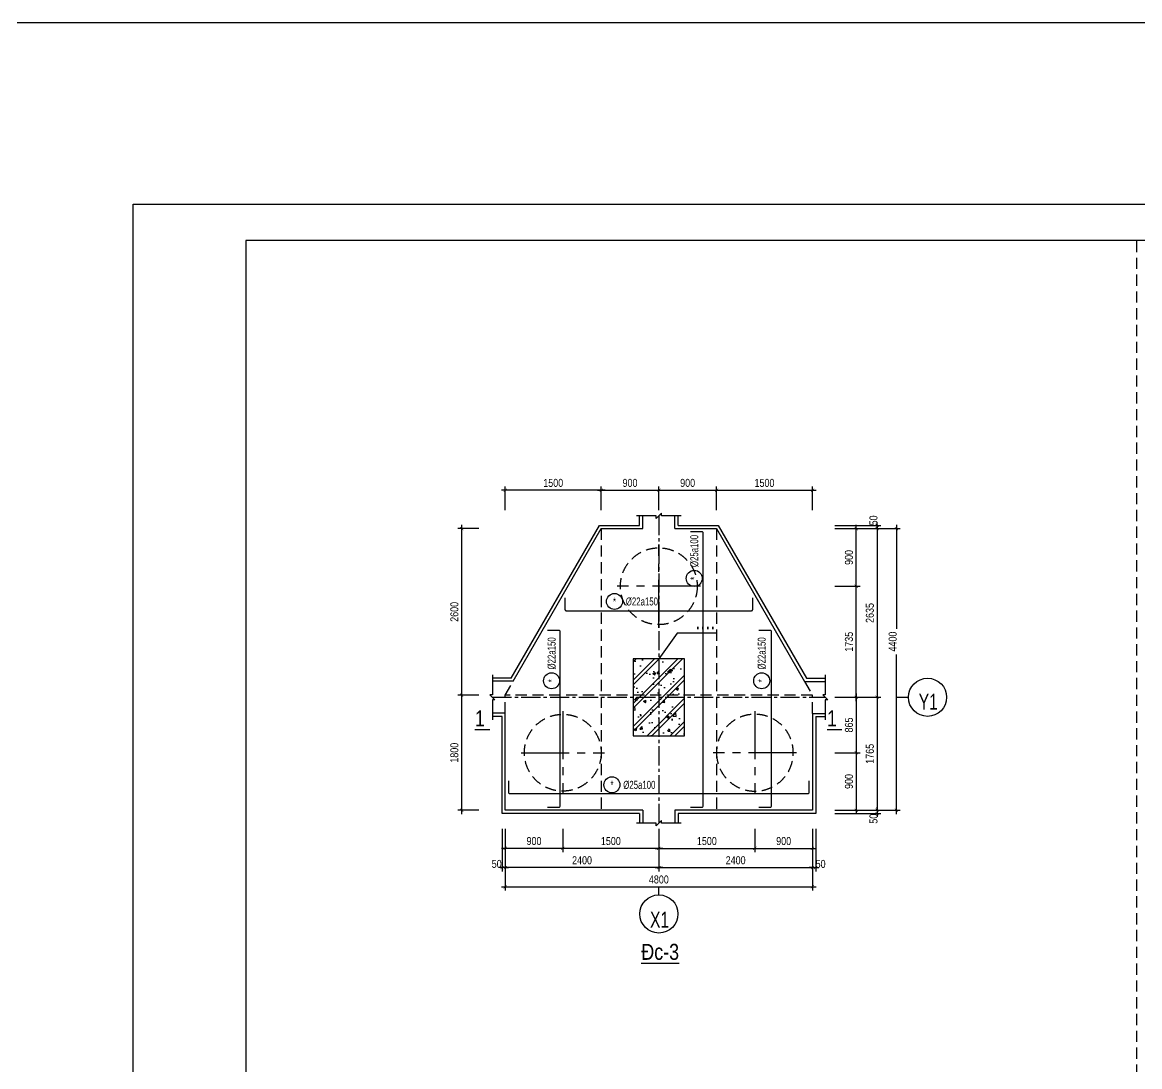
# Model space of a CAD drawing. Extents: x 71 to 2424299, y -14 to 1061502.
# Drawn here: x 1152095 to 1160822, y 494643 to 502800 of the extents above; entities that cross this region are included whole.
import ezdxf
from ezdxf.enums import TextEntityAlignment as Align

# ---------------------------------------------------------------- set-up
doc = ezdxf.new("R2010")
doc.units = 0
doc.header["$LTSCALE"] = 1000
doc.header["$MEASUREMENT"] = 0
doc.header["$PDMODE"] = 3
doc.linetypes.add('CENTER2', pattern=[1.125, 0.75, -0.125, 0.125, -0.125])
doc.linetypes.add('HIDDEN', pattern=[0.375, 0.25, -0.125])
doc.layers.get('0').update_dxf_attribs({"linetype": 'CONTINUOUS'})
doc.layers.get('Defpoints').update_dxf_attribs({"linetype": 'CONTINUOUS'})
for name, color, linetype in [('CDC.01.AXIS', 160, 'CENTER2'), ('CDC.02.DIM', 1, 'CONTINUOUS'), ('CDC.03.BORDER', 3, 'CONTINUOUS'), ('CDC.04.HIDDEN', 8, 'HIDDEN'), ('CDC.05.STEEL', 4, 'CONTINUOUS'), ('CDC.06.TEXT', 2, 'CONTINUOUS'), ('CDC.09.COLUMN', 4, 'CONTINUOUS'), ('CDC.10.HATCH', 9, 'CONTINUOUS'), ('CDC.11.NOTE', 8, 'CONTINUOUS'), ('CDC.12.PILE', 7, 'CONTINUOUS'), ('CDC.14.STEELNUM', 9, 'CONTINUOUS'), ('KCS_CHI', 1, 'CONTINUOUS')]:
    doc.layers.add(name, color=color, linetype=linetype)
doc.styles.add('ARIAL', font='arial.ttf', dxfattribs={"width": 0.8})
doc.dimstyles.new('50', dxfattribs={"dimscale": 25, "dimtxt": 2.5, "dimasz": 1, "dimexe": 1.2, "dimexo": 0, "dimgap": 1, "dimtad": 1, "dimdec": 0, "dimlfac": 2, "dimdsep": 46, "dimtxsty": 'ARIAL', "dimblk": 'ARCHTICK', "dimcen": 1, "dimdle": 1.2, "dimclrd": 1, "dimclre": 1, "dimclrt": 2, "dimadec": 0, "dimazin": 0, "dimtfac": 0.00072, "dimtdec": 0, "dimtix": 1, "dimtmove": 2, "dimatfit": 3, "dimfxl": 1, "dimtolj": 1, "dimarcsym": 0})

# ---------------------------------------------------------------- blocks, each defined once
blk = doc.blocks.new('_ArchTick')
at = {"color": 0, "linetype": 'ByBlock', "const_width": 0.15}
blk.add_lwpolyline([(-0.5, -0.5), (0.5, 0.5)], dxfattribs=at)
blk = doc.blocks.new('*D1872')
at = {"layer": 'CDC.02.DIM', "color": 1, "lineweight": -2, "transparency": 16777216}
for p, q in [((1155866.3, 496500, 0), (1155866.3, 496168.2, 0)), ((1157066.3, 496500, 0), (1157066.3, 496168.2, 0)), ((1157096.3, 496198.2, 0), (1155836.3, 496198.2, 0))]:
    blk.add_line(p, q, dxfattribs=at)
at = {"layer": 'Defpoints', "color": 0, "transparency": 16777216}
for p in [(1155866.3, 496500, 0), (1157066.3, 496500, 0), (1155866.3, 496198.2, 0)]:
    blk.add_point(p, dxfattribs=at)
at = {"layer": 'CDC.02.DIM', "color": 1, "lineweight": -2, "transparency": 16777216, "xscale": 25, "yscale": 25, "zscale": 25, "rotation": 180}
blk.add_blockref('_ArchTick', (1155866.3, 496198.2, 0), dxfattribs=at)
at = {"layer": 'CDC.02.DIM', "color": 1, "lineweight": -2, "transparency": 16777216, "xscale": 25, "yscale": 25, "zscale": 25}
blk.add_blockref('_ArchTick', (1157066.3, 496198.2, 0), dxfattribs=at)
at = {"layer": 'CDC.02.DIM', "color": 2, "transparency": 16777216, "insert": (1156466.3, 496255.1, 0), "char_height": 62.5, "attachment_point": 5, "style": 'ARIAL'}
blk.add_mtext('\\A1;2400', dxfattribs=at)
blk = doc.blocks.new('*D1873')
at = {"layer": 'CDC.02.DIM', "color": 1, "lineweight": -2, "transparency": 16777216}
for p, q in [((1155841.3, 496500, 0), (1155841.3, 496168.2, 0)), ((1155866.3, 496500, 0), (1155866.3, 496168.2, 0)), ((1155841.3, 496198.2, 0), (1155816.3, 496198.2, 0)), ((1155866.3, 496198.2, 0), (1155841.3, 496198.2, 0)), ((1155866.3, 496198.2, 0), (1155891.3, 496198.2, 0))]:
    blk.add_line(p, q, dxfattribs=at)
at = {"layer": 'Defpoints', "color": 0, "transparency": 16777216}
for p in [(1155841.3, 496500, 0), (1155866.3, 496500, 0), (1155841.3, 496198.2, 0)]:
    blk.add_point(p, dxfattribs=at)
at = {"layer": 'CDC.02.DIM', "color": 1, "lineweight": -2, "transparency": 16777216, "xscale": 25, "yscale": 25, "zscale": 25}
blk.add_blockref('_ArchTick', (1155841.3, 496198.2, 0), dxfattribs=at)
at = {"layer": 'CDC.02.DIM', "color": 1, "lineweight": -2, "transparency": 16777216, "xscale": 25, "yscale": 25, "zscale": 25, "rotation": 180}
blk.add_blockref('_ArchTick', (1155866.3, 496198.2, 0), dxfattribs=at)
at = {"layer": 'CDC.02.DIM', "color": 2, "transparency": 16777216, "insert": (1155800, 496226.6, 0), "char_height": 62.5, "attachment_point": 5, "style": 'ARIAL'}
blk.add_mtext('\\A1;50', dxfattribs=at)
blk = doc.blocks.new('*D1874')
at = {"layer": 'CDC.02.DIM', "color": 1, "lineweight": -2, "transparency": 16777216}
for p, q in [((1157066.3, 496500, 0), (1157066.3, 496168.2, 0)), ((1158266.3, 496500, 0), (1158266.3, 496168.2, 0)), ((1157036.3, 496198.2, 0), (1158296.3, 496198.2, 0))]:
    blk.add_line(p, q, dxfattribs=at)
at = {"layer": 'Defpoints', "color": 0, "transparency": 16777216}
for p in [(1157066.3, 496500, 0), (1158266.3, 496500, 0), (1158266.3, 496198.2, 0)]:
    blk.add_point(p, dxfattribs=at)
at = {"layer": 'CDC.02.DIM', "color": 1, "lineweight": -2, "transparency": 16777216, "xscale": 25, "yscale": 25, "zscale": 25, "rotation": 180}
blk.add_blockref('_ArchTick', (1157066.3, 496198.2, 0), dxfattribs=at)
at = {"layer": 'CDC.02.DIM', "color": 1, "lineweight": -2, "transparency": 16777216, "xscale": 25, "yscale": 25, "zscale": 25}
blk.add_blockref('_ArchTick', (1158266.3, 496198.2, 0), dxfattribs=at)
at = {"layer": 'CDC.02.DIM', "color": 2, "transparency": 16777216, "insert": (1157666.3, 496255.1, 0), "char_height": 62.5, "attachment_point": 5, "style": 'ARIAL'}
blk.add_mtext('\\A1;2400', dxfattribs=at)
blk = doc.blocks.new('*D1875')
at = {"layer": 'CDC.02.DIM', "color": 1, "lineweight": -2, "transparency": 16777216}
for p, q in [((1158266.3, 496500, 0), (1158266.3, 496168.2, 0)), ((1158291.3, 496500, 0), (1158291.3, 496168.2, 0)), ((1158266.3, 496198.2, 0), (1158241.3, 496198.2, 0)), ((1158266.3, 496198.2, 0), (1158291.3, 496198.2, 0)), ((1158291.3, 496198.2, 0), (1158316.3, 496198.2, 0))]:
    blk.add_line(p, q, dxfattribs=at)
at = {"layer": 'Defpoints', "color": 0, "transparency": 16777216}
for p in [(1158266.3, 496500, 0), (1158291.3, 496500, 0), (1158291.3, 496198.2, 0)]:
    blk.add_point(p, dxfattribs=at)
at = {"layer": 'CDC.02.DIM', "color": 1, "lineweight": -2, "transparency": 16777216, "xscale": 25, "yscale": 25, "zscale": 25}
blk.add_blockref('_ArchTick', (1158266.3, 496198.2, 0), dxfattribs=at)
at = {"layer": 'CDC.02.DIM', "color": 1, "lineweight": -2, "transparency": 16777216, "xscale": 25, "yscale": 25, "zscale": 25, "rotation": 180}
blk.add_blockref('_ArchTick', (1158291.3, 496198.2, 0), dxfattribs=at)
at = {"layer": 'CDC.02.DIM', "color": 2, "transparency": 16777216, "insert": (1158330, 496226.6, 0), "char_height": 62.5, "attachment_point": 5, "style": 'ARIAL'}
blk.add_mtext('\\A1;50', dxfattribs=at)
blk = doc.blocks.new('*D1876')
at = {"layer": 'CDC.02.DIM', "color": 1, "lineweight": -2, "transparency": 16777216}
for p, q in [((1155866.3, 496500, 0), (1155866.3, 496018.2, 0)), ((1158266.3, 496500, 0), (1158266.3, 496018.2, 0)), ((1155836.3, 496048.2, 0), (1158296.3, 496048.2, 0))]:
    blk.add_line(p, q, dxfattribs=at)
at = {"layer": 'Defpoints', "color": 0, "transparency": 16777216}
for p in [(1155866.3, 496500, 0), (1158266.3, 496500, 0), (1158266.3, 496048.2, 0)]:
    blk.add_point(p, dxfattribs=at)
at = {"layer": 'CDC.02.DIM', "color": 1, "lineweight": -2, "transparency": 16777216, "xscale": 25, "yscale": 25, "zscale": 25, "rotation": 180}
blk.add_blockref('_ArchTick', (1155866.3, 496048.2, 0), dxfattribs=at)
at = {"layer": 'CDC.02.DIM', "color": 1, "lineweight": -2, "transparency": 16777216, "xscale": 25, "yscale": 25, "zscale": 25}
blk.add_blockref('_ArchTick', (1158266.3, 496048.2, 0), dxfattribs=at)
at = {"layer": 'CDC.02.DIM', "color": 2, "transparency": 16777216, "insert": (1157066.3, 496105.1, 0), "char_height": 62.5, "attachment_point": 5, "style": 'ARIAL'}
blk.add_mtext('\\A1;4800', dxfattribs=at)
blk = doc.blocks.new('*D1877')
at = {"layer": 'CDC.02.DIM', "color": 1, "lineweight": -2, "transparency": 16777216}
for p, q in [((1156316.3, 496500), (1156316.3, 496318.2)), ((1157066.3, 496500), (1157066.3, 496318.2)), ((1157096.3, 496348.2), (1156286.3, 496348.2))]:
    blk.add_line(p, q, dxfattribs=at)
at = {"layer": 'Defpoints', "color": 0, "transparency": 16777216}
for p in [(1156316.3, 496500), (1157066.3, 496500), (1156316.3, 496348.2)]:
    blk.add_point(p, dxfattribs=at)
at = {"layer": 'CDC.02.DIM', "color": 1, "lineweight": -2, "transparency": 16777216, "xscale": 25, "yscale": 25, "zscale": 25, "rotation": 180}
blk.add_blockref('_ArchTick', (1156316.3, 496348.2), dxfattribs=at)
at = {"layer": 'CDC.02.DIM', "color": 1, "lineweight": -2, "transparency": 16777216, "xscale": 25, "yscale": 25, "zscale": 25}
blk.add_blockref('_ArchTick', (1157066.3, 496348.2), dxfattribs=at)
at = {"layer": 'CDC.02.DIM', "color": 2, "transparency": 16777216, "insert": (1156691.3, 496405.1), "char_height": 62.5, "attachment_point": 5, "style": 'ARIAL'}
blk.add_mtext('\\A1;1500', dxfattribs=at)
blk = doc.blocks.new('*D1878')
at = {"layer": 'CDC.02.DIM', "color": 1, "lineweight": -2, "transparency": 16777216}
for p, q in [((1157066.3, 496500), (1157066.3, 496318.2)), ((1157816.3, 496500), (1157816.3, 496318.2)), ((1157036.3, 496348.2), (1157846.3, 496348.2))]:
    blk.add_line(p, q, dxfattribs=at)
at = {"layer": 'Defpoints', "color": 0, "transparency": 16777216}
for p in [(1157066.3, 496500), (1157816.3, 496500), (1157816.3, 496348.2)]:
    blk.add_point(p, dxfattribs=at)
at = {"layer": 'CDC.02.DIM', "color": 1, "lineweight": -2, "transparency": 16777216, "xscale": 25, "yscale": 25, "zscale": 25, "rotation": 180}
blk.add_blockref('_ArchTick', (1157066.3, 496348.2), dxfattribs=at)
at = {"layer": 'CDC.02.DIM', "color": 1, "lineweight": -2, "transparency": 16777216, "xscale": 25, "yscale": 25, "zscale": 25}
blk.add_blockref('_ArchTick', (1157816.3, 496348.2), dxfattribs=at)
at = {"layer": 'CDC.02.DIM', "color": 2, "transparency": 16777216, "insert": (1157441.3, 496405.1), "char_height": 62.5, "attachment_point": 5, "style": 'ARIAL'}
blk.add_mtext('\\A1;1500', dxfattribs=at)
blk = doc.blocks.new('*D1879')
at = {"layer": 'CDC.02.DIM', "color": 1, "lineweight": -2, "transparency": 16777216}
for p, q in [((1158440, 498845.6), (1158801.5, 498845.6)), ((1158771.5, 498875.6), (1158771.5, 497498.3)), ((1158440, 497528.3), (1158801.5, 497528.3))]:
    blk.add_line(p, q, dxfattribs=at)
at = {"layer": 'Defpoints', "color": 0, "transparency": 16777216}
for p in [(1158440, 498845.6), (1158440, 497528.3), (1158771.5, 497528.3)]:
    blk.add_point(p, dxfattribs=at)
at = {"layer": 'CDC.02.DIM', "color": 1, "lineweight": -2, "transparency": 16777216, "xscale": 25, "yscale": 25, "zscale": 25}
for p, rotation in [((1158771.5, 498845.6), 90), ((1158771.5, 497528.3), 270)]:
    blk.add_blockref('_ArchTick', p, dxfattribs=dict(at, rotation=rotation))
at = {"layer": 'CDC.02.DIM', "color": 2, "transparency": 16777216, "insert": (1158714.6, 498186.9), "char_height": 62.5, "attachment_point": 5, "rotation": 90, "style": 'ARIAL'}
blk.add_mtext('\\A1;2635', dxfattribs=at)
blk = doc.blocks.new('*D1880')
at = {"layer": 'CDC.02.DIM', "color": 1, "lineweight": -2, "transparency": 16777216}
for p, q in [((1158771.5, 497558.3), (1158771.5, 496615.6)), ((1158440, 497528.3), (1158801.5, 497528.3)), ((1158440, 496645.6), (1158801.5, 496645.6))]:
    blk.add_line(p, q, dxfattribs=at)
at = {"layer": 'Defpoints', "color": 0, "transparency": 16777216}
for p in [(1158440, 497528.3), (1158440, 496645.6), (1158771.5, 496645.6)]:
    blk.add_point(p, dxfattribs=at)
at = {"layer": 'CDC.02.DIM', "color": 1, "lineweight": -2, "transparency": 16777216, "xscale": 25, "yscale": 25, "zscale": 25}
for p, rotation in [((1158771.5, 497528.3), 90), ((1158771.5, 496645.6), 270)]:
    blk.add_blockref('_ArchTick', p, dxfattribs=dict(at, rotation=rotation))
at = {"layer": 'CDC.02.DIM', "color": 2, "transparency": 16777216, "insert": (1158714.6, 497086.9), "char_height": 62.5, "attachment_point": 5, "rotation": 90, "style": 'ARIAL'}
blk.add_mtext('\\A1;1765', dxfattribs=at)
blk = doc.blocks.new('*D1881')
at = {"layer": 'CDC.02.DIM', "color": 1, "lineweight": -2, "transparency": 16777216}
for p, q in [((1158440, 498845.6), (1158951.5, 498845.6)), ((1158921.5, 498875.6), (1158921.5, 498064)), ((1158921.5, 496615.6), (1158921.5, 497862.8)), ((1158440, 496645.6), (1158951.5, 496645.6))]:
    blk.add_line(p, q, dxfattribs=at)
at = {"layer": 'Defpoints', "color": 0, "transparency": 16777216}
for p in [(1158440, 498845.6), (1158440, 496645.6), (1158921.5, 496645.6)]:
    blk.add_point(p, dxfattribs=at)
at = {"layer": 'CDC.02.DIM', "color": 1, "lineweight": -2, "transparency": 16777216, "xscale": 25, "yscale": 25, "zscale": 25}
for p, rotation in [((1158921.5, 498845.6), 90), ((1158921.5, 496645.6), 270)]:
    blk.add_blockref('_ArchTick', p, dxfattribs=dict(at, rotation=rotation))
at = {"layer": 'CDC.02.DIM', "color": 2, "transparency": 16777216, "insert": (1158893, 497963.4), "char_height": 62.5, "attachment_point": 5, "rotation": 90, "style": 'ARIAL'}
blk.add_mtext('\\A1;4400', dxfattribs=at)
blk = doc.blocks.new('*D1882')
at = {"layer": 'CDC.02.DIM', "color": 1, "lineweight": -2, "transparency": 16777216}
for p, q in [((1158440, 498870.6), (1158801.5, 498870.6)), ((1158440, 498845.6), (1158801.5, 498845.6)), ((1158771.5, 498870.6), (1158771.5, 498895.6)), ((1158771.5, 498845.6), (1158771.5, 498870.6)), ((1158771.5, 498845.6), (1158771.5, 498820.6))]:
    blk.add_line(p, q, dxfattribs=at)
at = {"layer": 'Defpoints', "color": 0, "transparency": 16777216}
for p in [(1158440, 498870.6), (1158440, 498845.6), (1158771.5, 498870.6)]:
    blk.add_point(p, dxfattribs=at)
at = {"layer": 'CDC.02.DIM', "color": 1, "lineweight": -2, "transparency": 16777216, "xscale": 25, "yscale": 25, "zscale": 25}
for p, rotation in [((1158771.5, 498870.6), 270), ((1158771.5, 498845.6), 90)]:
    blk.add_blockref('_ArchTick', p, dxfattribs=dict(at, rotation=rotation))
at = {"layer": 'CDC.02.DIM', "color": 2, "transparency": 16777216, "insert": (1158743, 498910), "char_height": 62.5, "attachment_point": 5, "rotation": 90, "style": 'ARIAL'}
blk.add_mtext('\\A1;50', dxfattribs=at)
blk = doc.blocks.new('*D1883')
at = {"layer": 'CDC.02.DIM', "color": 1, "lineweight": -2, "transparency": 16777216}
for p, q in [((1158771.5, 496645.6), (1158771.5, 496670.6)), ((1158440, 496645.6), (1158801.5, 496645.6)), ((1158440, 496620.6), (1158801.5, 496620.6)), ((1158771.5, 496645.6), (1158771.5, 496620.6)), ((1158771.5, 496620.6), (1158771.5, 496595.6))]:
    blk.add_line(p, q, dxfattribs=at)
at = {"layer": 'Defpoints', "color": 0, "transparency": 16777216}
for p in [(1158440, 496645.6), (1158440, 496620.6), (1158771.5, 496620.6)]:
    blk.add_point(p, dxfattribs=at)
at = {"layer": 'CDC.02.DIM', "color": 1, "lineweight": -2, "transparency": 16777216, "xscale": 25, "yscale": 25, "zscale": 25}
for p, rotation in [((1158771.5, 496645.6), 270), ((1158771.5, 496620.6), 90)]:
    blk.add_blockref('_ArchTick', p, dxfattribs=dict(at, rotation=rotation))
at = {"layer": 'CDC.02.DIM', "color": 2, "transparency": 16777216, "insert": (1158743, 496580), "char_height": 62.5, "attachment_point": 5, "rotation": 90, "style": 'ARIAL'}
blk.add_mtext('\\A1;50', dxfattribs=at)
blk = doc.blocks.new('*D1884')
at = {"layer": 'CDC.02.DIM', "color": 1, "lineweight": -2, "transparency": 16777216}
for p, q in [((1158608.2, 497498.3), (1158608.2, 498425.6)), ((1158440, 498395.6), (1158638.2, 498395.6)), ((1158440, 497528.3), (1158638.2, 497528.3))]:
    blk.add_line(p, q, dxfattribs=at)
at = {"layer": 'Defpoints', "color": 0, "transparency": 16777216}
for p in [(1158440, 498395.6), (1158608.2, 498395.6), (1158440, 497528.3)]:
    blk.add_point(p, dxfattribs=at)
at = {"layer": 'CDC.02.DIM', "color": 1, "lineweight": -2, "transparency": 16777216, "xscale": 25, "yscale": 25, "zscale": 25}
for p, rotation in [((1158608.2, 498395.6), 90), ((1158608.2, 497528.3), 270)]:
    blk.add_blockref('_ArchTick', p, dxfattribs=dict(at, rotation=rotation))
at = {"layer": 'CDC.02.DIM', "color": 2, "transparency": 16777216, "insert": (1158551.3, 497961.9), "char_height": 62.5, "attachment_point": 5, "rotation": 90, "style": 'ARIAL'}
blk.add_mtext('\\A1;1735', dxfattribs=at)
blk = doc.blocks.new('*D1885')
at = {"layer": 'CDC.02.DIM', "color": 1, "lineweight": -2, "transparency": 16777216}
for p, q in [((1158608.2, 497558.3), (1158608.2, 497065.6)), ((1158440, 497528.3), (1158638.2, 497528.3)), ((1158440, 497095.6), (1158638.2, 497095.6))]:
    blk.add_line(p, q, dxfattribs=at)
at = {"layer": 'Defpoints', "color": 0, "transparency": 16777216}
for p in [(1158440, 497528.3), (1158440, 497095.6), (1158608.2, 497095.6)]:
    blk.add_point(p, dxfattribs=at)
at = {"layer": 'CDC.02.DIM', "color": 1, "lineweight": -2, "transparency": 16777216, "xscale": 25, "yscale": 25, "zscale": 25}
for p, rotation in [((1158608.2, 497528.3), 90), ((1158608.2, 497095.6), 270)]:
    blk.add_blockref('_ArchTick', p, dxfattribs=dict(at, rotation=rotation))
at = {"layer": 'CDC.02.DIM', "color": 2, "transparency": 16777216, "insert": (1158551.3, 497311.9), "char_height": 62.5, "attachment_point": 5, "rotation": 90, "style": 'ARIAL'}
blk.add_mtext('\\A1;865', dxfattribs=at)
blk = doc.blocks.new('*D1886')
at = {"layer": 'CDC.02.DIM', "color": 1, "lineweight": -2, "transparency": 16777216}
for p, q in [((1156586.3, 499145.6), (1157096.3, 499145.6)), ((1156616.3, 498990), (1156616.3, 499175.6)), ((1157066.3, 498990), (1157066.3, 499175.6))]:
    blk.add_line(p, q, dxfattribs=at)
at = {"layer": 'Defpoints', "color": 0, "transparency": 16777216}
for p in [(1157066.3, 499145.6), (1156616.3, 498990), (1157066.3, 498990)]:
    blk.add_point(p, dxfattribs=at)
at = {"layer": 'CDC.02.DIM', "color": 1, "lineweight": -2, "transparency": 16777216, "xscale": 25, "yscale": 25, "zscale": 25, "rotation": 180}
blk.add_blockref('_ArchTick', (1156616.3, 499145.6), dxfattribs=at)
at = {"layer": 'CDC.02.DIM', "color": 1, "lineweight": -2, "transparency": 16777216, "xscale": 25, "yscale": 25, "zscale": 25}
blk.add_blockref('_ArchTick', (1157066.3, 499145.6), dxfattribs=at)
at = {"layer": 'CDC.02.DIM', "color": 2, "transparency": 16777216, "insert": (1156841.3, 499202.5), "char_height": 62.5, "attachment_point": 5, "style": 'ARIAL'}
blk.add_mtext('\\A1;900', dxfattribs=at)
blk = doc.blocks.new('*D1887')
at = {"layer": 'CDC.02.DIM', "color": 1, "lineweight": -2, "transparency": 16777216}
for p, q in [((1157036.3, 499145.6), (1157546.3, 499145.6)), ((1157066.3, 498990), (1157066.3, 499175.6)), ((1157516.3, 498990), (1157516.3, 499175.6))]:
    blk.add_line(p, q, dxfattribs=at)
at = {"layer": 'Defpoints', "color": 0, "transparency": 16777216}
for p in [(1157516.3, 499145.6), (1157066.3, 498990), (1157516.3, 498990)]:
    blk.add_point(p, dxfattribs=at)
at = {"layer": 'CDC.02.DIM', "color": 1, "lineweight": -2, "transparency": 16777216, "xscale": 25, "yscale": 25, "zscale": 25, "rotation": 180}
blk.add_blockref('_ArchTick', (1157066.3, 499145.6), dxfattribs=at)
at = {"layer": 'CDC.02.DIM', "color": 1, "lineweight": -2, "transparency": 16777216, "xscale": 25, "yscale": 25, "zscale": 25}
blk.add_blockref('_ArchTick', (1157516.3, 499145.6), dxfattribs=at)
at = {"layer": 'CDC.02.DIM', "color": 2, "transparency": 16777216, "insert": (1157291.3, 499202.5), "char_height": 62.5, "attachment_point": 5, "style": 'ARIAL'}
blk.add_mtext('\\A1;900', dxfattribs=at)
blk = doc.blocks.new('*D1888')
at = {"layer": 'CDC.02.DIM', "color": 1, "lineweight": -2, "transparency": 16777216}
for p, q in [((1156646.3, 499145.6), (1155836.3, 499145.6)), ((1155866.3, 498990), (1155866.3, 499175.6)), ((1156616.3, 498990), (1156616.3, 499175.6))]:
    blk.add_line(p, q, dxfattribs=at)
at = {"layer": 'Defpoints', "color": 0, "transparency": 16777216}
for p in [(1155866.3, 499145.6), (1155866.3, 498990), (1156616.3, 498990)]:
    blk.add_point(p, dxfattribs=at)
at = {"layer": 'CDC.02.DIM', "color": 1, "lineweight": -2, "transparency": 16777216, "xscale": 25, "yscale": 25, "zscale": 25, "rotation": 180}
blk.add_blockref('_ArchTick', (1155866.3, 499145.6), dxfattribs=at)
at = {"layer": 'CDC.02.DIM', "color": 1, "lineweight": -2, "transparency": 16777216, "xscale": 25, "yscale": 25, "zscale": 25}
blk.add_blockref('_ArchTick', (1156616.3, 499145.6), dxfattribs=at)
at = {"layer": 'CDC.02.DIM', "color": 2, "transparency": 16777216, "insert": (1156241.3, 499202.5), "char_height": 62.5, "attachment_point": 5, "style": 'ARIAL'}
blk.add_mtext('\\A1;1500', dxfattribs=at)
blk = doc.blocks.new('*D1889')
at = {"layer": 'CDC.02.DIM', "color": 1, "lineweight": -2, "transparency": 16777216}
for p, q in [((1157486.3, 499145.6), (1158296.3, 499145.6)), ((1157516.3, 498990), (1157516.3, 499175.6)), ((1158266.3, 498990), (1158266.3, 499175.6))]:
    blk.add_line(p, q, dxfattribs=at)
at = {"layer": 'Defpoints', "color": 0, "transparency": 16777216}
for p in [(1158266.3, 499145.6), (1157516.3, 498990), (1158266.3, 498990)]:
    blk.add_point(p, dxfattribs=at)
at = {"layer": 'CDC.02.DIM', "color": 1, "lineweight": -2, "transparency": 16777216, "xscale": 25, "yscale": 25, "zscale": 25, "rotation": 180}
blk.add_blockref('_ArchTick', (1157516.3, 499145.6), dxfattribs=at)
at = {"layer": 'CDC.02.DIM', "color": 1, "lineweight": -2, "transparency": 16777216, "xscale": 25, "yscale": 25, "zscale": 25}
blk.add_blockref('_ArchTick', (1158266.3, 499145.6), dxfattribs=at)
at = {"layer": 'CDC.02.DIM', "color": 2, "transparency": 16777216, "insert": (1157891.3, 499202.5), "char_height": 62.5, "attachment_point": 5, "style": 'ARIAL'}
blk.add_mtext('\\A1;1500', dxfattribs=at)
blk = doc.blocks.new('*D1870')
at = {"layer": 'CDC.02.DIM', "color": 1, "lineweight": -2, "transparency": 16777216}
for p, q in [((1155660, 497545.6), (1155496.3, 497545.6)), ((1155526.3, 496615.6), (1155526.3, 497575.6)), ((1155660, 496645.6), (1155496.3, 496645.6))]:
    blk.add_line(p, q, dxfattribs=at)
at = {"layer": 'Defpoints', "color": 0, "transparency": 16777216}
for p in [(1155526.3, 497545.6), (1155660, 497545.6), (1155660, 496645.6)]:
    blk.add_point(p, dxfattribs=at)
at = {"layer": 'CDC.02.DIM', "color": 1, "lineweight": -2, "transparency": 16777216, "xscale": 25, "yscale": 25, "zscale": 25}
for p, rotation in [((1155526.3, 497545.6), 90), ((1155526.3, 496645.6), 270)]:
    blk.add_blockref('_ArchTick', p, dxfattribs=dict(at, rotation=rotation))
at = {"layer": 'CDC.02.DIM', "color": 2, "transparency": 16777216, "insert": (1155469.3, 497095.6), "char_height": 62.5, "attachment_point": 5, "rotation": 90, "style": 'ARIAL'}
blk.add_mtext('\\A1;1800', dxfattribs=at)
blk = doc.blocks.new('*D1871')
at = {"layer": 'CDC.02.DIM', "color": 1, "lineweight": -2, "transparency": 16777216}
for p, q in [((1155660, 498845.6), (1155496.3, 498845.6)), ((1155526.3, 497515.6), (1155526.3, 498875.6)), ((1155660, 497545.6), (1155496.3, 497545.6))]:
    blk.add_line(p, q, dxfattribs=at)
at = {"layer": 'Defpoints', "color": 0, "transparency": 16777216}
for p in [(1155526.3, 498845.6), (1155660, 498845.6), (1155660, 497545.6)]:
    blk.add_point(p, dxfattribs=at)
at = {"layer": 'CDC.02.DIM', "color": 1, "lineweight": -2, "transparency": 16777216, "xscale": 25, "yscale": 25, "zscale": 25}
for p, rotation in [((1155526.3, 498845.6), 90), ((1155526.3, 497545.6), 270)]:
    blk.add_blockref('_ArchTick', p, dxfattribs=dict(at, rotation=rotation))
at = {"layer": 'CDC.02.DIM', "color": 2, "transparency": 16777216, "insert": (1155469.3, 498195.6), "char_height": 62.5, "attachment_point": 5, "rotation": 90, "style": 'ARIAL'}
blk.add_mtext('\\A1;2600', dxfattribs=at)
blk = doc.blocks.new('D1200')
at = {"layer": 'CDC.01.AXIS'}
for p, q in [((0, -650), (0, 650)), ((650, 0), (-650, 0))]:
    blk.add_line(p, q, dxfattribs=at)
at = {"layer": 'CDC.04.HIDDEN', "ltscale": 0.7}
blk.add_circle((0, 0), 600, dxfattribs=at)
blk = doc.blocks.new('*D1737')
at = {"layer": 'CDC.02.DIM', "color": 1, "lineweight": -2, "transparency": 16777216}
for p, q in [((1155866.3, 496500), (1155866.3, 496318.2)), ((1156316.3, 496500), (1156316.3, 496318.2)), ((1156346.3, 496348.2), (1155836.3, 496348.2))]:
    blk.add_line(p, q, dxfattribs=at)
at = {"layer": 'Defpoints', "color": 0, "transparency": 16777216}
for p in [(1155866.3, 496500), (1156316.3, 496500), (1155866.3, 496348.2)]:
    blk.add_point(p, dxfattribs=at)
at = {"layer": 'CDC.02.DIM', "color": 1, "lineweight": -2, "transparency": 16777216, "xscale": 25, "yscale": 25, "zscale": 25, "rotation": 180}
blk.add_blockref('_ArchTick', (1155866.3, 496348.2), dxfattribs=at)
at = {"layer": 'CDC.02.DIM', "color": 1, "lineweight": -2, "transparency": 16777216, "xscale": 25, "yscale": 25, "zscale": 25}
blk.add_blockref('_ArchTick', (1156316.3, 496348.2), dxfattribs=at)
at = {"layer": 'CDC.02.DIM', "color": 2, "transparency": 16777216, "insert": (1156091.3, 496405.1), "char_height": 62.5, "attachment_point": 5, "style": 'ARIAL'}
blk.add_mtext('\\A1;900', dxfattribs=at)
blk = doc.blocks.new('*D1738')
at = {"layer": 'CDC.02.DIM', "color": 1, "lineweight": -2, "transparency": 16777216}
for p, q in [((1157816.3, 496500), (1157816.3, 496318.2)), ((1158266.3, 496500), (1158266.3, 496318.2)), ((1157786.3, 496348.2), (1158296.3, 496348.2))]:
    blk.add_line(p, q, dxfattribs=at)
at = {"layer": 'Defpoints', "color": 0, "transparency": 16777216}
for p in [(1157816.3, 496500), (1158266.3, 496500), (1158266.3, 496348.2)]:
    blk.add_point(p, dxfattribs=at)
at = {"layer": 'CDC.02.DIM', "color": 1, "lineweight": -2, "transparency": 16777216, "xscale": 25, "yscale": 25, "zscale": 25, "rotation": 180}
blk.add_blockref('_ArchTick', (1157816.3, 496348.2), dxfattribs=at)
at = {"layer": 'CDC.02.DIM', "color": 1, "lineweight": -2, "transparency": 16777216, "xscale": 25, "yscale": 25, "zscale": 25}
blk.add_blockref('_ArchTick', (1158266.3, 496348.2), dxfattribs=at)
at = {"layer": 'CDC.02.DIM', "color": 2, "transparency": 16777216, "insert": (1158041.3, 496405.1), "char_height": 62.5, "attachment_point": 5, "style": 'ARIAL'}
blk.add_mtext('\\A1;900', dxfattribs=at)
blk = doc.blocks.new('*D1739')
at = {"layer": 'CDC.02.DIM', "color": 1, "lineweight": -2, "transparency": 16777216}
for p, q in [((1158608.2, 497125.6), (1158608.2, 496615.6)), ((1158440, 497095.6), (1158638.2, 497095.6)), ((1158440, 496645.6), (1158638.2, 496645.6))]:
    blk.add_line(p, q, dxfattribs=at)
at = {"layer": 'Defpoints', "color": 0, "transparency": 16777216}
for p in [(1158440, 497095.6), (1158440, 496645.6), (1158608.2, 496645.6)]:
    blk.add_point(p, dxfattribs=at)
at = {"layer": 'CDC.02.DIM', "color": 1, "lineweight": -2, "transparency": 16777216, "xscale": 25, "yscale": 25, "zscale": 25}
for p, rotation in [((1158608.2, 497095.6), 90), ((1158608.2, 496645.6), 270)]:
    blk.add_blockref('_ArchTick', p, dxfattribs=dict(at, rotation=rotation))
at = {"layer": 'CDC.02.DIM', "color": 2, "transparency": 16777216, "insert": (1158551.3, 496870.6), "char_height": 62.5, "attachment_point": 5, "rotation": 90, "style": 'ARIAL'}
blk.add_mtext('\\A1;900', dxfattribs=at)
blk = doc.blocks.new('*D1740')
at = {"layer": 'CDC.02.DIM', "color": 1, "lineweight": -2, "transparency": 16777216}
for p, q in [((1158440, 498845.6), (1158638.2, 498845.6)), ((1158608.2, 498365.6), (1158608.2, 498875.6)), ((1158440, 498395.6), (1158638.2, 498395.6))]:
    blk.add_line(p, q, dxfattribs=at)
at = {"layer": 'Defpoints', "color": 0, "transparency": 16777216}
for p in [(1158440, 498845.6), (1158608.2, 498845.6), (1158440, 498395.6)]:
    blk.add_point(p, dxfattribs=at)
at = {"layer": 'CDC.02.DIM', "color": 1, "lineweight": -2, "transparency": 16777216, "xscale": 25, "yscale": 25, "zscale": 25}
for p, rotation in [((1158608.2, 498845.6), 90), ((1158608.2, 498395.6), 270)]:
    blk.add_blockref('_ArchTick', p, dxfattribs=dict(at, rotation=rotation))
at = {"layer": 'CDC.02.DIM', "color": 2, "transparency": 16777216, "insert": (1158551.3, 498620.6), "char_height": 62.5, "attachment_point": 5, "rotation": 90, "style": 'ARIAL'}
blk.add_mtext('\\A1;900', dxfattribs=at)
blk = doc.blocks.new('34')
at = {"color": 4, "elevation": 0}
blk.add_lwpolyline([(1087304.3, 521742.8), (1107165, 521742.8), (1107165, 536023), (1087304.3, 536023)], close=True, dxfattribs=at)
at = {"layer": 'Defpoints', "elevation": 0}
blk.add_lwpolyline([(1086424.2, 521457.2), (1086424.2, 536307.2), (1107449.2, 536307.2), (1107449.2, 521457.2), (1086424.2, 521457.2)], close=True, dxfattribs=at)

msp = doc.modelspace()

# ---------------------------------------------------------------- hatches: boundary and pattern name
at = {"layer": 'CDC.10.HATCH'}
h = msp.add_hatch(dxfattribs=at)
h.set_pattern_fill('CHAU-01', color=256, scale=30, style=0, pattern_type=2)
h.set_pattern_definition([(50, (0, -17150), (215.178055, -18.82564), [22.5, -247.5]), (355, (0, -17150), (-41.6254, 225.65764), [18, -198]), (100.4514, (17.93, -17151.57), (173.552815, 206.831863), [19.122057, -210.342634]), (46.1842, (0, -17090), (320.172315, -49.655704), [33.75, -371.25]), (96.6356, (26.68, -17094.14), (280.39881, 292.23536), [28.68309, -315.5139]), (351.1842, (0, -17090), (280.39858, 292.23558), [27, -297]), (21, (30, -17105), (179.072116, -120.785667), [22.5, -247.5]), (326, (30, -17105), (72.9946, 217.545014), [18, -198]), (71.4514, (44.92, -17115.07), (252.06679, 96.75915), [19.122057, -210.342634]), (37.5, (0, -17150), (3.6479566, 99.868156), [0, -195.6, 0, -201, 0, -198.75]), (7.5, (0, -17150), (78.920861, 118.323514), [0, -114.6, 0, -191.1, 0, -75.75]), (327.5, (-66.9, -17150), (160.146731, -6.7664615), [0, -75, 0, -234, 0, -310.5]), (317.5, (-96.9, -17150), (174.955851, 30.031495), [0, -97.5, 0, -155.4, 0, -220.5]), (45, (0, -17150), (-90.156115, 90.156115), []), (45, (0, -17113.25), (-90.156115, 90.156115), [])])
h.paths.add_polyline_path([(1157266.26, 497828.27), (1156866.26, 497828.27), (1156866.26, 497228.27), (1157266.26, 497228.27)])

# ---------------------------------------------------------------- linework, layer by layer
at = {"layer": 'CDC.01.AXIS', "ltscale": 0.2}
for p, q in [((1157066.26, 498945.58), (1157066.26, 496545.58)), ((1155766.26, 497528.27), (1158366.26, 497528.27))]:
    msp.add_line(p, q, dxfattribs=at)
at = {"layer": 'CDC.03.BORDER'}
for p, q in [((1156941.26, 498845.58), (1156941.26, 498945.58)), ((1157191.26, 498845.58), (1157191.26, 498945.58)), ((1155928.39, 497653.27), (1155766.26, 497653.27)), ((1158204.43, 497652.76), (1158366.26, 497652.76)), ((1155866.26, 497403.27), (1155766.26, 497403.27)), ((1158266.26, 497402.76), (1158366.26, 497402.76)), ((1156941.26, 496645.58), (1156941.26, 496545.58)), ((1157191.26, 496645.58), (1157191.26, 496545.58))]:
    msp.add_line(p, q, dxfattribs=at)
at = {"layer": 'CDC.03.BORDER', "elevation": 0}
for points in [[(1155928.39, 497653.27), (1156616.26, 498845.58)], [(1156616.26, 498845.58), (1156941.26, 498845.58)], [(1157191.26, 498845.58), (1157516.26, 498845.58), (1158204.43, 497652.76)], [(1156941.26, 496645.58), (1155866.26, 496645.58), (1155866.26, 497403.27)], [(1158266.26, 497402.76), (1158266.26, 496645.58), (1157191.26, 496645.58)]]:
    msp.add_lwpolyline(points, dxfattribs=at)
at = {"layer": 'CDC.04.HIDDEN', "ltscale": 0.35}
for p, q in [((1160797.95, 501092.5), (1160797.95, 486817.5)), ((1156616.26, 498845.58), (1156616.26, 496645.58)), ((1157516.26, 498845.58), (1157516.26, 496645.58)), ((1155866.26, 497545.58), (1155928.39, 497653.27)), ((1158204.43, 497652.76), (1158266.26, 497545.58)), ((1158266.26, 497545.58), (1155866.26, 497545.58)), ((1155866.26, 497403.27), (1155866.26, 497545.58)), ((1158266.26, 497402.76), (1158266.26, 497545.58))]:
    msp.add_line(p, q, dxfattribs=at)
at = {"layer": 'CDC.05.STEEL', "elevation": 0}
for points in [[(1157312.7, 496670.58), (1157402.7, 496670.58, 0.4142136), (1157412.7, 496680.58), (1157412.7, 498810.58, 0.4142136), (1157402.7, 498820.58), (1157312.7, 498820.58)], [(1156332.8, 498304.21), (1156332.8, 498214.21, 0.4142136), (1156342.8, 498204.21), (1157789.72, 498204.21, 0.4142136), (1157799.72, 498214.21), (1157799.72, 498304.21)], [(1156196.47, 496670.58), (1156286.47, 496670.58, 0.4142136), (1156296.47, 496680.58), (1156296.47, 498040.58, 0.4142136), (1156286.47, 498050.58), (1156196.47, 498050.58)], [(1157846.05, 496670.58), (1157936.05, 496670.58, 0.4142136), (1157946.05, 496680.58), (1157946.05, 498040.58, 0.4142136), (1157936.05, 498050.58), (1157846.05, 498050.58)], [(1155891.26, 496876.89), (1155891.26, 496786.89, 0.4142136), (1155901.26, 496776.89), (1158231.26, 496776.89, 0.4142136), (1158241.26, 496786.89), (1158241.26, 496876.89)]]:
    msp.add_lwpolyline(points, format="xyb", dxfattribs=at)
at = {"layer": 'CDC.09.COLUMN', "elevation": 0}
msp.add_lwpolyline([(1156866.26, 497228.27), (1157266.26, 497228.27), (1157266.26, 497828.27), (1156866.26, 497828.27)], close=True, dxfattribs=at)
at = {"layer": 'CDC.11.NOTE'}
for p, q in [((1156916.26, 498870.58), (1156916.26, 498945.58)), ((1157216.26, 498870.58), (1157216.26, 498945.58)), ((1155913.95, 497678.27), (1155766.26, 497678.27)), ((1158218.87, 497677.76), (1158366.26, 497677.76)), ((1158921.49, 497528.3), (1159015.75, 497528.3)), ((1155841.26, 497378.27), (1155766.26, 497378.27)), ((1158291.26, 497377.76), (1158366.26, 497377.76)), ((1156916.26, 496620.58), (1156916.26, 496545.58)), ((1157216.26, 496620.58), (1157216.26, 496545.58)), ((1157066.26, 495985.4, 0), (1157066.26, 496051.33, 0))]:
    msp.add_line(p, q, dxfattribs=at)
at = {"layer": 'CDC.11.NOTE', "elevation": 0}
for points in [[(1157241.26, 498945.58), (1157086.26, 498945.58), (1157086.26, 498965.58), (1157046.26, 498925.58), (1157046.26, 498945.58), (1156891.26, 498945.58)], [(1155913.95, 497678.27), (1156601.82, 498870.58), (1156916.26, 498870.58)], [(1157216.26, 498870.58), (1157530.7, 498870.58), (1158218.87, 497677.76)], [(1155766.26, 497703.27), (1155766.26, 497548.27), (1155746.26, 497548.27), (1155786.26, 497508.27), (1155766.26, 497508.27), (1155766.26, 497353.27)], [(1158366.26, 497702.76), (1158366.26, 497547.76), (1158346.26, 497547.76), (1158386.26, 497507.76), (1158366.26, 497507.76), (1158366.26, 497352.76)], [(1156916.26, 496620.58), (1155841.26, 496620.58), (1155841.26, 497378.27)], [(1158291.26, 497377.76), (1158291.26, 496620.58), (1157216.26, 496620.58)], [(1157241.26, 496545.58), (1157086.26, 496545.58), (1157086.26, 496565.58), (1157046.26, 496525.58), (1157046.26, 496545.58), (1156891.26, 496545.58)]]:
    msp.add_lwpolyline(points, dxfattribs=at)
at = {"layer": 'CDC.11.NOTE'}
for centre in [(1159164.89, 497528.34), (1157066.26, 495836.26, 0)]:
    msp.add_circle(centre, 149.14, dxfattribs=at)
at = {"layer": 'CDC.14.STEELNUM'}
for centre in [(1157342.89, 498457.19, 0), (1156720, 498276.71), (1156228.75, 497657.19), (1157869.6, 497657.19, 0), (1156700, 496844.63)]:
    msp.add_circle(centre, 62.5, dxfattribs=at)
at = {"layer": 'Defpoints', "color": 1}
msp.add_lwpolyline([(1082950, 502800), (1264360, 502800), (1264360, 478660), (1082950, 478660)], close=True, dxfattribs=at)
at = {"layer": 'KCS_CHI', "elevation": 0}
msp.add_lwpolyline([(1157514.25, 498029.33), (1157210.68, 498029.33), (1157066.26, 497828.27)], dxfattribs=at)

# ---------------------------------------------------------------- block references
at = {"layer": 'CDC.03.BORDER'}
msp.add_blockref('34', (66535.73, -34927.16), dxfattribs=at)
at = {"layer": 'CDC.12.PILE', "xscale": 0.5, "yscale": 0.5, "zscale": 0.5}
msp.add_blockref('D1200', (1157066.26, 498395.58), dxfattribs=at)
at = {"layer": 'CDC.12.PILE'}
for p, xscale, yscale, zscale, rotation in [((1156315.96, 497095.4), 0.5000000000560113, 0.5000000000560113, 0.5000000000560113, 179.9773539869514), ((1157816.56, 497095.4), -0.5000000000560113, 0.5, 0.5, 180.0226460130485)]:
    msp.add_blockref('D1200', p, dxfattribs=dict(at, xscale=xscale, yscale=yscale, zscale=zscale, rotation=rotation))

# ---------------------------------------------------------------- texts
at = {"layer": 'CDC.06.TEXT', "style": 'ARIAL', "width": 0.7}
for s, p in [('%%C25a100', (1157342.89, 498671.21, 0)), ('%%C22a150', (1156228.75, 497871.22)), ('%%C22a150', (1157869.6, 497871.22, 0))]:
    msp.add_text(s, height=62.5, rotation=90, dxfattribs=at).set_placement(p, align=Align.MIDDLE_CENTER)
at = {"layer": 'CDC.06.TEXT', "style": 'ARIAL'}
for s, height, width, p in [('%%C22a150', 62.5, 0.7, (1156934.02, 498276.71)), ('....', 125, 0.8, (1157429.65, 498122.22)), ('%%U1 ', 125, 0.8, (1155688.25, 497363.82, 0)), ('%%U1 ', 125, 0.8, (1158438.25, 497363.82, 0)), ('%%C25a100', 62.5, 0.7, (1156914.02, 496844.63)), ('%%UĐc-3', 125, 0.8, (1157076.89, 495540.21, 0))]:
    msp.add_text(s, height=height, dxfattribs=dict(at, width=width)).set_placement(p, align=Align.MIDDLE_CENTER)
at = {"layer": 'CDC.06.TEXT', "char_height": 125, "width": 116.16, "attachment_point": 8, "line_spacing_factor": 0.938532}
for s, insert in [('{\\fArial|b0|i0|c0|p34;\\W0.7;Y1}', (1159170.81, 497430.67)), ('{\\fArial|b0|i0|c0|p34;\\W0.7;X1}', (1157072.18, 495728.48, 0))]:
    msp.add_mtext(s, dxfattribs=dict(at, insert=insert))
at = {"layer": 'CDC.14.STEELNUM', "style": 'ARIAL', "width": 0.7}
for p in [(1157342.89, 498457.19, 0), (1156228.75, 497657.19), (1157869.6, 497657.19, 0)]:
    msp.add_text('*', height=62.5, rotation=90, dxfattribs=at).set_placement(p, align=Align.MIDDLE_CENTER)
for p in [(1156720, 498276.71), (1156700, 496844.63)]:
    msp.add_text('*', height=62.5, dxfattribs=at).set_placement(p, align=Align.MIDDLE_CENTER)

# ---------------------------------------------------------------- dimensions: what is measured, and where the dimension line sits
at = {"layer": 'CDC.02.DIM'}
for base, p1, p2, picture, middle in [((1155866.26, 499145.58), (1156616.26, 498990), (1155866.26, 498990), '*D1888', (1156241.26, 499202.49)), ((1157066.26, 499145.58), (1156616.26, 498990), (1157066.26, 498990), '*D1886', (1156841.26, 499202.49)), ((1157516.26, 499145.58), (1157066.26, 498990), (1157516.26, 498990), '*D1887', (1157291.26, 499202.49)), ((1155866.26, 496198.16, 0), (1157066.26, 496500, 0), (1155866.26, 496500, 0), '*D1872', (1156466.26, 496255.07, 0)), ((1158266.26, 496048.16, 0), (1155866.26, 496500, 0), (1158266.26, 496500, 0), '*D1876', (1157066.26, 496105.07, 0)), ((1155866.26, 496348.16), (1156316.26, 496500), (1155866.26, 496500), '*D1737', (1156091.26, 496405.07)), ((1156316.26, 496348.16), (1157066.26, 496500), (1156316.26, 496500), '*D1877', (1156691.26, 496405.07)), ((1158266.26, 496198.16, 0), (1157066.26, 496500, 0), (1158266.26, 496500, 0), '*D1874', (1157666.26, 496255.07, 0)), ((1157816.26, 496348.16), (1157066.26, 496500), (1157816.26, 496500), '*D1878', (1157441.26, 496405.07)), ((1158266.26, 496348.16), (1157816.26, 496500), (1158266.26, 496500), '*D1738', (1158041.26, 496405.07))]:
    dim = msp.add_linear_dim(base=base, p1=p1, p2=p2, dimstyle='50', dxfattribs=at)
    dim.commit()
    dim.dimension.update_dxf_attribs({"geometry": picture, "text_midpoint": middle})
for base, p1, p2, angle, picture, middle in [((1158266.26, 499145.58), (1157516.26, 498990), (1158266.26, 498990), 180, '*D1889', (1157891.26, 499202.49)), ((1155526.26, 498845.58), (1155660, 497545.58), (1155660, 498845.58), 90, '*D1871', (1155469.35, 498195.58)), ((1158771.49, 497528.3), (1158440, 498845.58), (1158440, 497528.3), 90, '*D1879', (1158714.56, 498186.94)), ((1158608.25, 498845.58), (1158440, 498395.58), (1158440, 498845.58), 90, '*D1740', (1158551.34, 498620.58)), ((1158608.25, 498395.58), (1158440, 497528.3), (1158440, 498395.58), 90, '*D1884', (1158551.31, 497961.94)), ((1155526.26, 497545.58), (1155660, 496645.58), (1155660, 497545.58), 90, '*D1870', (1155469.35, 497095.58)), ((1158771.49, 496645.58), (1158440, 497528.3), (1158440, 496645.58), 90, '*D1880', (1158714.58, 497086.94)), ((1158608.25, 497095.58), (1158440, 497528.3), (1158440, 497095.58), 270, '*D1885', (1158551.34, 497311.94)), ((1158608.25, 496645.58), (1158440, 497095.58), (1158440, 496645.58), 270, '*D1739', (1158551.34, 496870.58))]:
    dim = msp.add_linear_dim(base=base, p1=p1, p2=p2, angle=angle, dimstyle='50', dxfattribs=at)
    dim.commit()
    dim.dimension.update_dxf_attribs({"geometry": picture, "text_midpoint": middle})
for base, p1, p2, picture, middle in [((1158771.49, 498870.58), (1158440, 498845.58), (1158440, 498870.58), '*D1882', (1158743.04, 498910)), ((1158921.49, 496645.58), (1158440, 498845.58), (1158440, 496645.58), '*D1881', (1158893.04, 497963.39)), ((1158771.49, 496620.58), (1158440, 496645.58), (1158440, 496620.58), '*D1883', (1158743.04, 496580))]:
    dim = msp.add_linear_dim(base=base, p1=p1, p2=p2, angle=90, dimstyle='50', dxfattribs=at)
    dim.commit()
    dim.dimension.update_dxf_attribs({"geometry": picture, "text_midpoint": middle, "dimtype": 160})
for base, p1, p2, picture, middle in [((1155841.26, 496198.16, 0), (1155866.26, 496500, 0), (1155841.26, 496500, 0), '*D1873', (1155800, 496226.62, 0)), ((1158291.26, 496198.16, 0), (1158266.26, 496500, 0), (1158291.26, 496500, 0), '*D1875', (1158330, 496226.62, 0))]:
    dim = msp.add_linear_dim(base=base, p1=p1, p2=p2, dimstyle='50', dxfattribs=at)
    dim.commit()
    dim.dimension.update_dxf_attribs({"geometry": picture, "text_midpoint": middle, "dimtype": 160})

doc.saveas('drawing.dxf')
